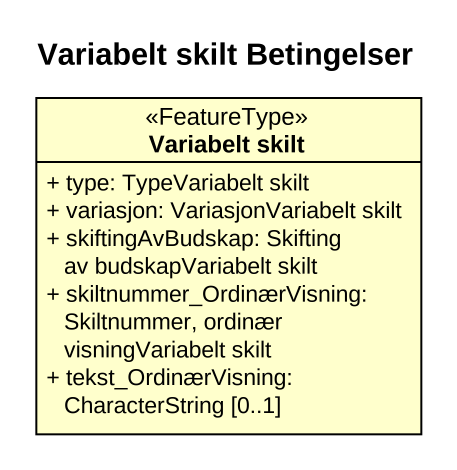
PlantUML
@startuml
title Variabelt skilt Betingelser
hide circle
hide empty members
skinparam classAttributeIconSize 0
class "Variabelt skilt" as Variabelt_skilt <<FeatureType>> {
  + type: TypeVariabelt skilt
  + variasjon: VariasjonVariabelt skilt
  + skiftingAvBudskap: Skifting av budskapVariabelt skilt
  + skiltnummer_OrdinærVisning: Skiltnummer, ordinær visningVariabelt skilt
  + tekst_OrdinærVisning: CharacterString [0..1]
}
@enduml
